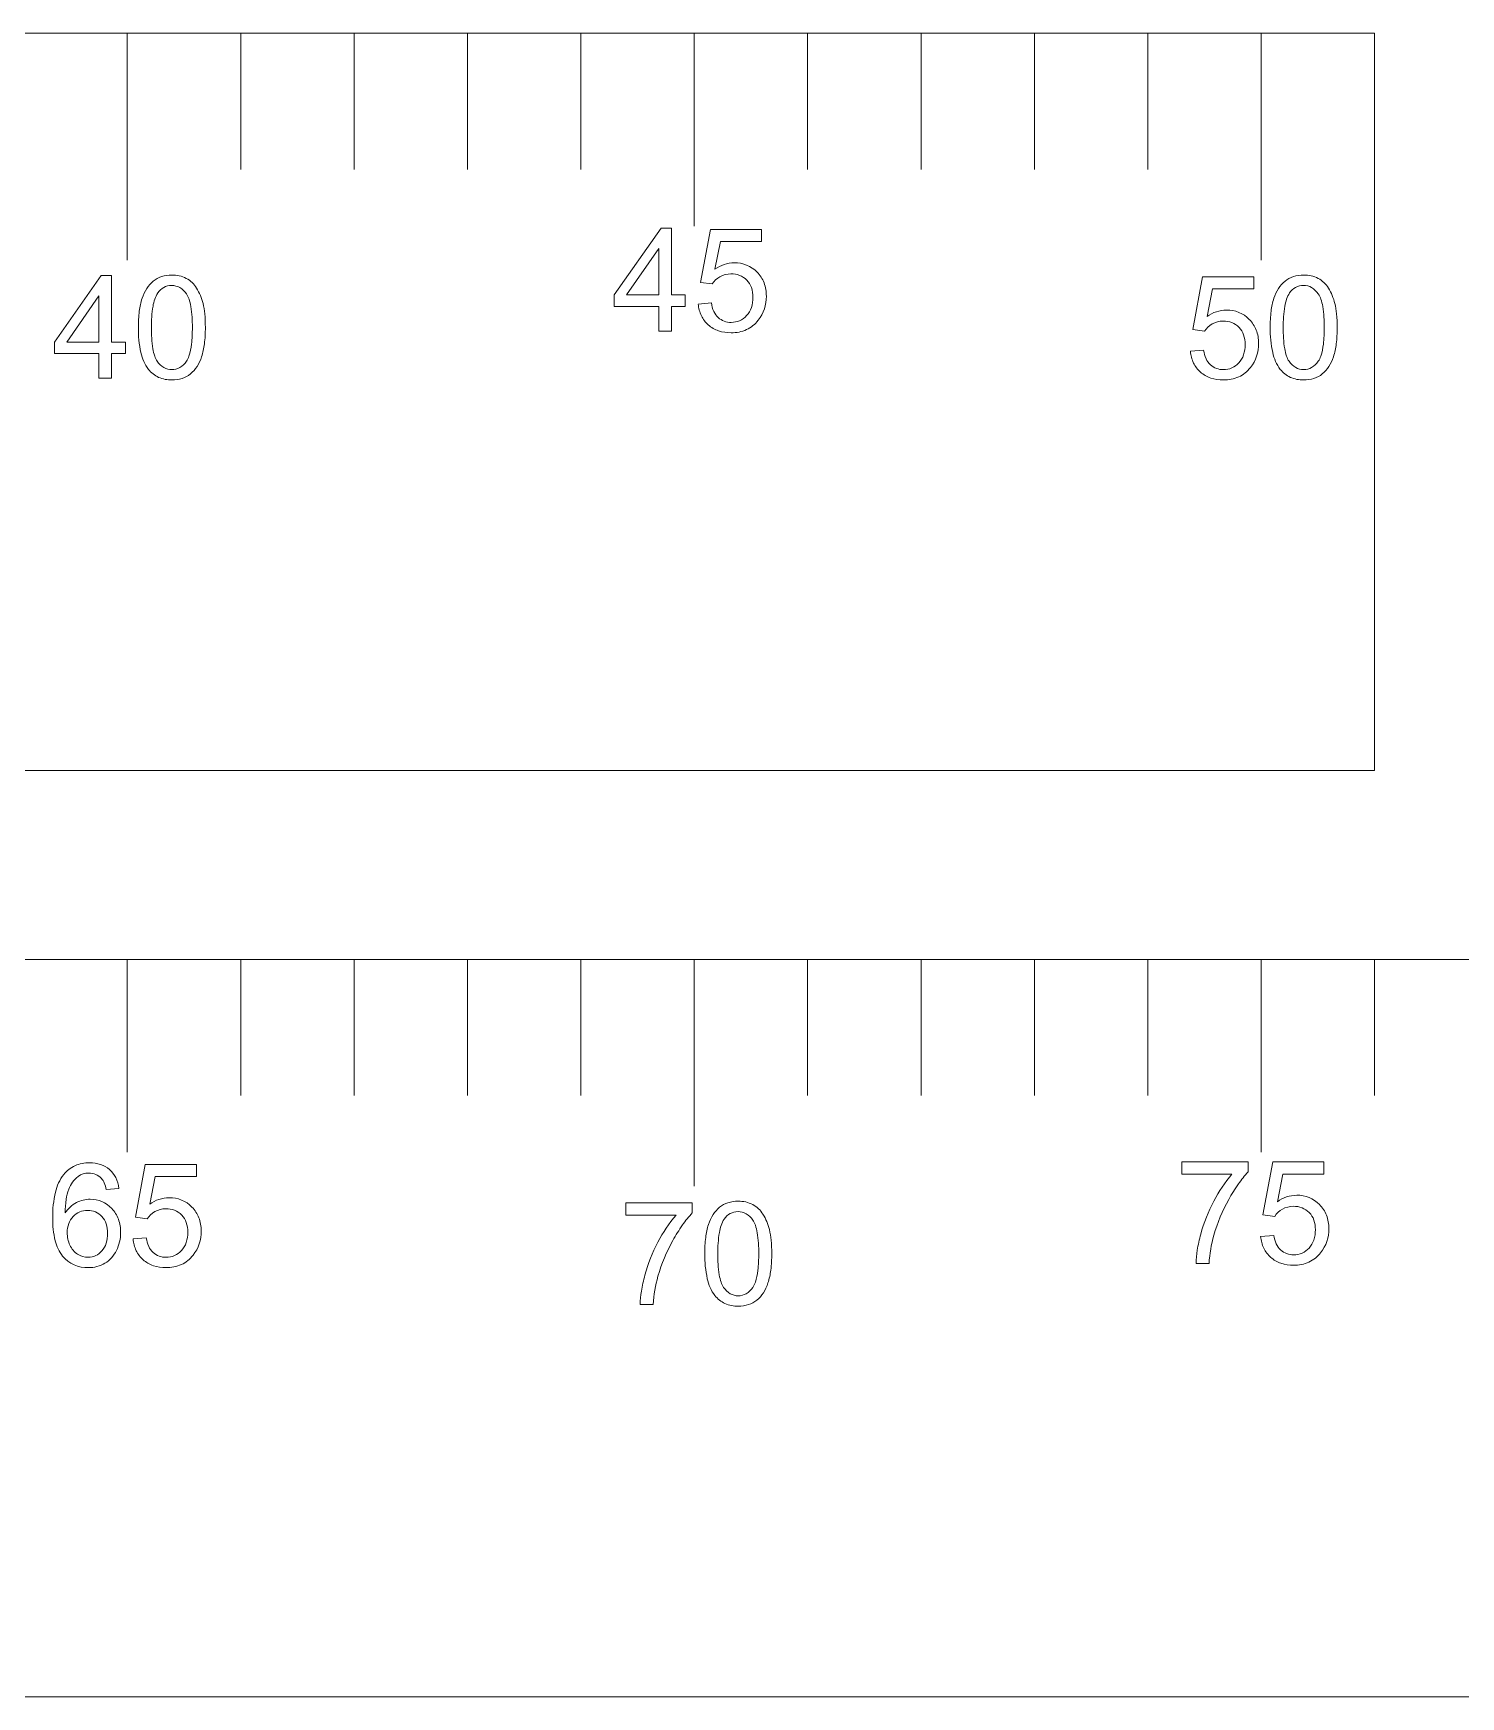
# Model space of a CAD drawing. Header units: centimetres. Extents: x -133 to 20, y 13 to 74.
# Drawn here: x -41.21 to -28.62, y 21.66 to 36.32 of the extents above; entities that cross this region are included whole.
import ezdxf

# ---------------------------------------------------------------- set-up
doc = ezdxf.new("R2010")
doc.units = ezdxf.units.CM
doc.header["$MEASUREMENT"] = 0
doc.layers.add('layer 1', color=7, linetype='Continuous')

msp = doc.modelspace()

# ---------------------------------------------------------------- linework, layer by layer
at = {"layer": 'layer 1', "color": 250, "lineweight": 9}
for points in [[(-29.38149, 29.82229), (-29.38149, 29.82229), (-29.38149, 36.32229), (-29.38149, 36.32229), (-29.38149, 36.32229), (-29.38149, 36.32229), (-80.38149, 36.32229), (-80.38149, 36.32229), (-80.38149, 36.32229), (-80.38149, 36.32229), (-80.38149, 29.82229), (-80.38149, 29.82229), (-80.38149, 29.82229), (-80.38149, 29.82229), (-29.38149, 29.82229), (-29.38149, 29.82229)], [(-4.38149, 21.65728), (-4.38149, 21.65728), (-4.38149, 28.15728), (-4.38149, 28.15728), (-4.38149, 28.15728), (-4.38149, 28.15728), (-105.38149, 28.15728), (-105.38149, 28.15728), (-105.38149, 28.15728), (-105.38149, 28.15728), (-105.38149, 21.65728), (-105.38149, 21.65728), (-105.38149, 21.65728), (-105.38149, 21.65728), (-4.38149, 21.65728), (-4.38149, 21.65728)]]:
    msp.add_open_spline(points, degree=3, knots=[0, 0, 0, 0, 0.2, 0.2, 0.2, 0.2, 0.4, 0.4, 0.4, 0.4, 0.6, 0.6, 0.6, 0.6, 1, 1, 1, 1], dxfattribs=at)
at = {"layer": 'layer 1', "color": 21, "lineweight": 9}
for points in [[(-40.38149, 36.32229), (-40.38149, 36.32229), (-40.38149, 34.32229), (-40.38149, 34.32229)], [(-39.38149, 36.32229), (-39.38149, 36.32229), (-39.38149, 35.12229), (-39.38149, 35.12229)], [(-38.38149, 36.32229), (-38.38149, 36.32229), (-38.38149, 35.12229), (-38.38149, 35.12229)], [(-37.38149, 36.32229), (-37.38149, 36.32229), (-37.38149, 35.12229), (-37.38149, 35.12229)], [(-36.38149, 36.32229), (-36.38149, 36.32229), (-36.38149, 35.12229), (-36.38149, 35.12229)], [(-35.38149, 36.32229), (-35.38149, 36.32229), (-35.38149, 34.62229), (-35.38149, 34.62229)], [(-34.38149, 36.32229), (-34.38149, 36.32229), (-34.38149, 35.12229), (-34.38149, 35.12229)], [(-33.38149, 36.32229), (-33.38149, 36.32229), (-33.38149, 35.12229), (-33.38149, 35.12229)], [(-32.38149, 36.32229), (-32.38149, 36.32229), (-32.38149, 35.12229), (-32.38149, 35.12229)], [(-31.38149, 36.32229), (-31.38149, 36.32229), (-31.38149, 35.12229), (-31.38149, 35.12229)], [(-30.38149, 36.32229), (-30.38149, 36.32229), (-30.38149, 34.32229), (-30.38149, 34.32229)], [(-29.38149, 36.32229), (-29.38149, 36.32229), (-29.38149, 35.12229), (-29.38149, 35.12229)], [(-40.38149, 28.15728), (-40.38149, 28.15728), (-40.38149, 26.45728), (-40.38149, 26.45728)], [(-39.38149, 28.15728), (-39.38149, 28.15728), (-39.38149, 26.95728), (-39.38149, 26.95728)], [(-38.38149, 28.15728), (-38.38149, 28.15728), (-38.38149, 26.95728), (-38.38149, 26.95728)], [(-37.38149, 28.15728), (-37.38149, 28.15728), (-37.38149, 26.95728), (-37.38149, 26.95728)], [(-36.38149, 28.15728), (-36.38149, 28.15728), (-36.38149, 26.95728), (-36.38149, 26.95728)], [(-35.38149, 28.15728), (-35.38149, 28.15728), (-35.38149, 26.15728), (-35.38149, 26.15728)], [(-34.38149, 28.15728), (-34.38149, 28.15728), (-34.38149, 26.95728), (-34.38149, 26.95728)], [(-33.38149, 28.15728), (-33.38149, 28.15728), (-33.38149, 26.95728), (-33.38149, 26.95728)], [(-32.38149, 28.15728), (-32.38149, 28.15728), (-32.38149, 26.95728), (-32.38149, 26.95728)], [(-31.38149, 28.15728), (-31.38149, 28.15728), (-31.38149, 26.95728), (-31.38149, 26.95728)], [(-30.38149, 28.15728), (-30.38149, 28.15728), (-30.38149, 26.45728), (-30.38149, 26.45728)], [(-29.38149, 28.15728), (-29.38149, 28.15728), (-29.38149, 26.95728), (-29.38149, 26.95728)]]:
    msp.add_open_spline(points, degree=3, dxfattribs=at)
at = {"layer": 'layer 1', "color": 242, "lineweight": 9}
for points in [[(-36.08712, 34.01652), (-36.08712, 34.01652), (-35.67406, 34.60365), (-35.67406, 34.60365)], [(-35.67406, 34.60365), (-35.67406, 34.60365), (-35.58289, 34.60365), (-35.58289, 34.60365)], [(-35.58289, 34.60365), (-35.58289, 34.60365), (-35.58289, 34.01652), (-35.58289, 34.01652)], [(-35.32662, 34.12635), (-35.32662, 34.12635), (-35.2389, 34.5919), (-35.2389, 34.5919)], [(-35.2389, 34.5919), (-35.2389, 34.5919), (-34.78854, 34.5919), (-34.78854, 34.5919)], [(-35.15048, 34.48553), (-35.15048, 34.48553), (-35.19884, 34.2417), (-35.19884, 34.2417)], [(-34.78854, 34.48553), (-34.78854, 34.48553), (-35.15048, 34.48553), (-35.15048, 34.48553)], [(-34.78854, 34.5919), (-34.78854, 34.5919), (-34.78854, 34.48553), (-34.78854, 34.48553)], [(-35.69409, 34.42544), (-35.69409, 34.42544), (-35.97799, 34.01652), (-35.97799, 34.01652)], [(-35.69409, 34.01652), (-35.69409, 34.01652), (-35.69409, 34.42544), (-35.69409, 34.42544)], [(-41.02437, 33.60002), (-41.02437, 33.60002), (-40.61131, 34.18715), (-40.61131, 34.18715)], [(-40.61131, 34.18715), (-40.61131, 34.18715), (-40.52013, 34.18715), (-40.52013, 34.18715)], [(-40.52013, 34.18715), (-40.52013, 34.18715), (-40.52013, 33.60002), (-40.52013, 33.60002)], [(-40.0797, 34.17722), (-40.10649, 34.16862), (-40.13147, 34.15512), (-40.15335, 34.13742)], [(-39.98895, 34.1906), (-40.01972, 34.19095), (-40.05034, 34.18643), (-40.0797, 34.17722)], [(-39.86116, 34.1609), (-39.90056, 34.18146), (-39.94453, 34.19168), (-39.98895, 34.1906)], [(-35.15532, 34.17608), (-35.18251, 34.16069), (-35.20552, 34.13887), (-35.22232, 34.11253)], [(-35.02822, 34.29903), (-35.0897, 34.29831), (-35.1494, 34.27825), (-35.19884, 34.2417)], [(-35.05792, 34.20095), (-35.09202, 34.20142), (-35.12562, 34.19283), (-35.15532, 34.17608)], [(-34.9177, 34.14569), (-34.95457, 34.18304), (-35.00549, 34.20311), (-35.05792, 34.20095)], [(-34.82791, 34.21614), (-34.88024, 34.27043), (-34.95283, 34.30047), (-35.02822, 34.29903)], [(-34.76635, 34.12237), (-34.78008, 34.15759), (-34.80106, 34.18954), (-34.82791, 34.21614)], [(-30.98559, 33.70986), (-30.98559, 33.70986), (-30.89787, 34.17542), (-30.89787, 34.17542)], [(-30.89787, 34.17542), (-30.89787, 34.17542), (-30.44751, 34.17542), (-30.44751, 34.17542)], [(-30.44751, 34.17542), (-30.44751, 34.17542), (-30.44751, 34.06904), (-30.44751, 34.06904)], [(-30.09756, 34.17723), (-30.12436, 34.16862), (-30.14933, 34.15513), (-30.17121, 34.13742)], [(-30.00682, 34.19061), (-30.03758, 34.19095), (-30.06821, 34.18644), (-30.09756, 34.17723)], [(-29.87903, 34.16091), (-29.91843, 34.18146), (-29.96239, 34.19168), (-30.00682, 34.19061)], [(-40.21042, 34.07266), (-40.2276, 34.04562), (-40.24137, 34.01656), (-40.25143, 33.98615)], [(-40.15335, 34.13742), (-40.17559, 34.1189), (-40.19484, 34.09705), (-40.21042, 34.07266)], [(-40.11259, 34.03381), (-40.13442, 33.99777), (-40.1488, 33.95772), (-40.1549, 33.91604)], [(-39.99033, 34.09874), (-40.03953, 34.09951), (-40.08568, 34.075), (-40.11259, 34.03381)], [(-39.91867, 34.08017), (-39.94049, 34.0926), (-39.96522, 34.09901), (-39.99033, 34.09874)], [(-39.86047, 34.02483), (-39.87556, 34.04733), (-39.89543, 34.06623), (-39.91867, 34.08017)], [(-39.77068, 34.07594), (-39.79275, 34.11181), (-39.82398, 34.14114), (-39.86116, 34.1609)], [(-39.83741, 33.97832), (-39.84293, 33.99481), (-39.85069, 34.01045), (-39.86047, 34.02483)], [(-39.71404, 33.94125), (-39.7257, 33.98885), (-39.74482, 34.03431), (-39.77068, 34.07594)], [(-35.22232, 34.11253), (-35.22232, 34.11253), (-35.32662, 34.12635), (-35.32662, 34.12635)], [(-34.8773, 34.08024), (-34.88593, 34.10469), (-34.89971, 34.12701), (-34.9177, 34.14569)], [(-34.86383, 33.99511), (-34.86337, 34.02405), (-34.86793, 34.05285), (-34.8773, 34.08024)], [(-34.74571, 34.00478), (-34.74519, 34.04492), (-34.75218, 34.08481), (-34.76635, 34.12237)], [(-30.80945, 34.06904), (-30.80945, 34.06904), (-30.85781, 33.82521), (-30.85781, 33.82521)], [(-30.44751, 34.06904), (-30.44751, 34.06904), (-30.80945, 34.06904), (-30.80945, 34.06904)], [(-30.22828, 34.07267), (-30.24546, 34.04563), (-30.25924, 34.01657), (-30.2693, 33.98615)], [(-30.17121, 34.13742), (-30.19345, 34.1189), (-30.2127, 34.09706), (-30.22828, 34.07267)], [(-30.13046, 34.03381), (-30.15228, 33.99777), (-30.16667, 33.95773), (-30.17277, 33.91604)], [(-30.0082, 34.09874), (-30.05739, 34.09952), (-30.10355, 34.07501), (-30.13046, 34.03381)], [(-29.93653, 34.08018), (-29.95835, 34.09261), (-29.98309, 34.09902), (-30.0082, 34.09874)], [(-29.87834, 34.02483), (-29.89343, 34.04734), (-29.9133, 34.06624), (-29.93653, 34.08018)], [(-29.78854, 34.07595), (-29.81061, 34.11181), (-29.84185, 34.14114), (-29.87903, 34.16091)], [(-29.85528, 33.97833), (-29.8608, 33.99481), (-29.86856, 34.01046), (-29.87834, 34.02483)], [(-29.7319, 33.94126), (-29.74357, 33.98886), (-29.76269, 34.03431), (-29.78854, 34.07595)], [(-40.63134, 34.00894), (-40.63134, 34.00894), (-40.91523, 33.60002), (-40.91523, 33.60002)], [(-40.63134, 33.60002), (-40.63134, 33.60002), (-40.63134, 34.00894), (-40.63134, 34.00894)], [(-40.25143, 33.98615), (-40.26338, 33.9491), (-40.27159, 33.91094), (-40.27595, 33.87226)], [(-40.1549, 33.91604), (-40.16533, 33.85385), (-40.17013, 33.79086), (-40.16923, 33.72781)], [(-39.82102, 33.91336), (-39.82469, 33.93543), (-39.83018, 33.95715), (-39.83741, 33.97832)], [(-39.80798, 33.72781), (-39.80706, 33.78992), (-39.81142, 33.85199), (-39.82101, 33.91335)], [(-39.6985, 33.84852), (-39.70122, 33.87979), (-39.70641, 33.9108), (-39.71404, 33.94125)], [(-36.08712, 33.91429), (-36.08712, 33.91429), (-36.08712, 34.01652), (-36.08712, 34.01652)], [(-35.69409, 33.91429), (-35.69409, 33.91429), (-36.08712, 33.91429), (-36.08712, 33.91429)], [(-35.97799, 34.01652), (-35.97799, 34.01652), (-35.69409, 34.01652), (-35.69409, 34.01652)], [(-35.69409, 33.6974), (-35.69409, 33.6974), (-35.69409, 33.91429), (-35.69409, 33.91429)], [(-35.58289, 34.01652), (-35.58289, 34.01652), (-35.46062, 34.01652), (-35.46062, 34.01652)], [(-35.46062, 33.91429), (-35.46062, 33.91429), (-35.58289, 33.91429), (-35.58289, 33.91429)], [(-35.58289, 33.91429), (-35.58289, 33.91429), (-35.58289, 33.6974), (-35.58289, 33.6974)], [(-35.46062, 34.01652), (-35.46062, 34.01652), (-35.46062, 33.91429), (-35.46062, 33.91429)], [(-35.34665, 33.93501), (-35.34665, 33.93501), (-35.22992, 33.94468), (-35.22992, 33.94468)], [(-35.34665, 33.93501), (-35.34353, 33.89912), (-35.33405, 33.86407), (-35.31868, 33.83149)], [(-35.22992, 33.94468), (-35.22654, 33.91895), (-35.2195, 33.89383), (-35.20902, 33.87008)], [(-34.91978, 33.83347), (-34.90099, 33.85374), (-34.88669, 33.87775), (-34.87781, 33.90393)], [(-34.87781, 33.90393), (-34.8681, 33.93333), (-34.86337, 33.96415), (-34.86383, 33.9951)], [(-34.81755, 33.79203), (-34.76939, 33.85232), (-34.74396, 33.92763), (-34.74571, 34.00477)], [(-30.68719, 33.88254), (-30.74867, 33.88182), (-30.80837, 33.86176), (-30.85781, 33.82521)], [(-30.48688, 33.79965), (-30.53922, 33.85394), (-30.6118, 33.88398), (-30.68719, 33.88254)], [(-30.2693, 33.98615), (-30.28124, 33.9491), (-30.28946, 33.91095), (-30.29382, 33.87227)], [(-30.17277, 33.91604), (-30.1832, 33.85386), (-30.188, 33.79086), (-30.1871, 33.72782)], [(-29.83888, 33.91337), (-29.84256, 33.93543), (-29.84804, 33.95716), (-29.85528, 33.97833)], [(-29.82584, 33.72782), (-29.82493, 33.78992), (-29.82929, 33.85199), (-29.83888, 33.91336)], [(-29.71636, 33.84852), (-29.71908, 33.8798), (-29.72428, 33.9108), (-29.7319, 33.94126)], [(-40.27595, 33.87226), (-40.28155, 33.82432), (-40.2842, 33.77608), (-40.2839, 33.72781)], [(-39.69332, 33.72781), (-39.69311, 33.7681), (-39.69484, 33.80838), (-39.6985, 33.84851)], [(-35.31868, 33.83149), (-35.3039, 33.80091), (-35.28311, 33.77363), (-35.25755, 33.75128)], [(-35.25755, 33.75128), (-35.23139, 33.72819), (-35.20089, 33.71055), (-35.16784, 33.69938)], [(-35.20902, 33.87008), (-35.19995, 33.84971), (-35.18686, 33.83138), (-35.17051, 33.81621)], [(-35.17051, 33.8162), (-35.13913, 33.78787), (-35.09813, 33.77255), (-35.05585, 33.77338)], [(-35.05585, 33.77338), (-35.0039, 33.77263), (-34.95421, 33.79457), (-34.91978, 33.83347)], [(-34.92064, 33.70966), (-34.88021, 33.72853), (-34.84487, 33.75676), (-34.81755, 33.79203)], [(-30.81429, 33.75959), (-30.84148, 33.74421), (-30.86449, 33.72239), (-30.88129, 33.69604)], [(-30.7169, 33.78446), (-30.75099, 33.78493), (-30.78459, 33.77635), (-30.81429, 33.75959)], [(-30.57668, 33.7292), (-30.61354, 33.76656), (-30.66446, 33.78662), (-30.7169, 33.78446)], [(-30.42532, 33.70589), (-30.43905, 33.7411), (-30.46003, 33.77305), (-30.48688, 33.79965)], [(-30.29382, 33.87227), (-30.29942, 33.82433), (-30.30207, 33.77608), (-30.30176, 33.72782)], [(-29.71118, 33.72782), (-29.71098, 33.76811), (-29.71271, 33.80839), (-29.71636, 33.84852)], [(-41.02437, 33.49779), (-41.02437, 33.49779), (-41.02437, 33.60002), (-41.02437, 33.60002)], [(-40.91523, 33.60002), (-40.91523, 33.60002), (-40.63134, 33.60002), (-40.63134, 33.60002)], [(-40.52013, 33.60002), (-40.52013, 33.60002), (-40.39787, 33.60002), (-40.39787, 33.60002)], [(-40.39787, 33.60002), (-40.39787, 33.60002), (-40.39787, 33.49779), (-40.39787, 33.49779)], [(-40.2839, 33.72781), (-40.28509, 33.6538), (-40.27761, 33.57991), (-40.26162, 33.50764)], [(-40.16923, 33.72781), (-40.17014, 33.66551), (-40.1658, 33.60324), (-40.15628, 33.54166)], [(-39.81548, 33.5812), (-39.81012, 33.62988), (-39.80762, 33.67883), (-39.80798, 33.7278)], [(-39.72647, 33.47016), (-39.7145, 33.50711), (-39.70617, 33.54514), (-39.7016, 33.5837)], [(-39.7016, 33.5837), (-39.69579, 33.63151), (-39.69302, 33.67964), (-39.69332, 33.7278)], [(-35.58289, 33.6974), (-35.58289, 33.6974), (-35.69409, 33.6974), (-35.69409, 33.6974)], [(-35.16784, 33.69938), (-35.13171, 33.68751), (-35.09387, 33.68171), (-35.05585, 33.6822)], [(-35.05585, 33.6822), (-35.00932, 33.6814), (-34.96317, 33.69077), (-34.92064, 33.70966)], [(-30.88129, 33.69604), (-30.88129, 33.69604), (-30.98559, 33.70986), (-30.98559, 33.70986)], [(-30.53627, 33.66375), (-30.5449, 33.6882), (-30.55868, 33.71052), (-30.57668, 33.7292)], [(-30.5228, 33.57862), (-30.52234, 33.60756), (-30.5269, 33.63636), (-30.53627, 33.66375)], [(-30.47652, 33.37554), (-30.42836, 33.43584), (-30.40293, 33.51114), (-30.40468, 33.58829)], [(-30.40468, 33.58829), (-30.40416, 33.62843), (-30.41116, 33.66832), (-30.42532, 33.70588)], [(-30.30176, 33.72782), (-30.30295, 33.65381), (-30.29548, 33.57991), (-30.27949, 33.50764)], [(-30.1871, 33.72782), (-30.188, 33.66551), (-30.18367, 33.60324), (-30.17415, 33.54166)], [(-29.83335, 33.5812), (-29.82799, 33.62988), (-29.82548, 33.67884), (-29.82584, 33.72781)], [(-29.74434, 33.47017), (-29.73236, 33.50712), (-29.72404, 33.54514), (-29.71947, 33.58371)], [(-29.71947, 33.58371), (-29.71365, 33.63152), (-29.71088, 33.67965), (-29.71118, 33.72781)], [(-40.63134, 33.49779), (-40.63134, 33.49779), (-41.02437, 33.49779), (-41.02437, 33.49779)], [(-40.63134, 33.2809), (-40.63134, 33.2809), (-40.63134, 33.49779), (-40.63134, 33.49779)], [(-40.39787, 33.49779), (-40.39787, 33.49779), (-40.52013, 33.49779), (-40.52013, 33.49779)], [(-40.52013, 33.49779), (-40.52013, 33.49779), (-40.52013, 33.2809), (-40.52013, 33.2809)], [(-40.26162, 33.50764), (-40.25029, 33.45385), (-40.2275, 33.40314), (-40.19479, 33.35896)], [(-40.15628, 33.54166), (-40.15264, 33.51958), (-40.14723, 33.49783), (-40.14009, 33.47662)], [(-40.14009, 33.47662), (-40.13467, 33.46016), (-40.12704, 33.44452), (-40.11743, 33.4301)], [(-39.86047, 33.43079), (-39.85083, 33.44506), (-39.84317, 33.46058), (-39.8377, 33.47691)], [(-39.8377, 33.47691), (-39.82654, 33.51077), (-39.81909, 33.54573), (-39.81548, 33.5812)], [(-39.76697, 33.38365), (-39.74982, 33.41064), (-39.73622, 33.43971), (-39.72647, 33.47016)], [(-31.00562, 33.51852), (-31.00562, 33.51852), (-30.88889, 33.52819), (-30.88889, 33.52819)], [(-31.00562, 33.51852), (-31.0025, 33.48263), (-30.99302, 33.44758), (-30.97765, 33.415)], [(-30.88889, 33.52819), (-30.88551, 33.50246), (-30.87847, 33.47734), (-30.86799, 33.45359)], [(-30.86799, 33.45359), (-30.85893, 33.43322), (-30.84583, 33.41489), (-30.82949, 33.39972)], [(-30.57875, 33.41699), (-30.55996, 33.43725), (-30.54566, 33.46126), (-30.53679, 33.48744)], [(-30.53679, 33.48744), (-30.52707, 33.51684), (-30.52235, 33.54766), (-30.5228, 33.57862)], [(-30.27949, 33.50764), (-30.26816, 33.45386), (-30.24536, 33.40314), (-30.21266, 33.35896)], [(-30.17415, 33.54166), (-30.17051, 33.51958), (-30.1651, 33.49783), (-30.15796, 33.47663)], [(-30.15796, 33.47663), (-30.15253, 33.46017), (-30.14491, 33.44452), (-30.13529, 33.43011)], [(-29.87834, 33.4308), (-29.8687, 33.44507), (-29.86104, 33.46059), (-29.85557, 33.47692)], [(-29.85557, 33.47692), (-29.84441, 33.51077), (-29.83696, 33.54574), (-29.83335, 33.5812)], [(-29.78483, 33.38366), (-29.76769, 33.41065), (-29.75408, 33.43972), (-29.74434, 33.47017)], [(-40.19479, 33.35896), (-40.17116, 33.32887), (-40.14067, 33.30489), (-40.10586, 33.28902)], [(-40.11743, 33.4301), (-40.10227, 33.40787), (-40.08248, 33.3892), (-40.05941, 33.37536)], [(-40.05941, 33.37536), (-40.03797, 33.36307), (-40.01366, 33.35669), (-39.98895, 33.35688)], [(-39.98895, 33.35688), (-39.96426, 33.35663), (-39.93994, 33.36295), (-39.9185, 33.37519)], [(-39.9185, 33.37519), (-39.89525, 33.38916), (-39.87542, 33.40816), (-39.86047, 33.43079)], [(-39.89795, 33.27909), (-39.87119, 33.2876), (-39.84628, 33.30111), (-39.82456, 33.31889)], [(-39.82456, 33.31889), (-39.80206, 33.3373), (-39.78263, 33.35916), (-39.76697, 33.38365)], [(-30.97765, 33.415), (-30.96287, 33.38443), (-30.94208, 33.35715), (-30.91652, 33.33479)], [(-30.91652, 33.33479), (-30.89036, 33.3117), (-30.85986, 33.29406), (-30.82681, 33.2829)], [(-30.82949, 33.39972), (-30.7981, 33.37138), (-30.7571, 33.35607), (-30.71482, 33.35689)], [(-30.71482, 33.35689), (-30.66288, 33.35614), (-30.61318, 33.37808), (-30.57875, 33.41699)], [(-30.71482, 33.26571), (-30.66829, 33.26491), (-30.62214, 33.27428), (-30.57961, 33.29317)], [(-30.57961, 33.29317), (-30.53918, 33.31204), (-30.50384, 33.34028), (-30.47652, 33.37554)], [(-30.21266, 33.35896), (-30.18903, 33.32888), (-30.15853, 33.30489), (-30.12372, 33.28903)], [(-30.13529, 33.43011), (-30.12014, 33.40788), (-30.10034, 33.3892), (-30.07727, 33.37537)], [(-30.07727, 33.37537), (-30.05584, 33.36307), (-30.03152, 33.3567), (-30.00682, 33.35689)], [(-30.00682, 33.35689), (-29.98212, 33.35664), (-29.95781, 33.36295), (-29.93636, 33.3752)], [(-29.93636, 33.3752), (-29.91311, 33.38916), (-29.89328, 33.40816), (-29.87834, 33.4308)], [(-29.91581, 33.2791), (-29.88905, 33.28761), (-29.86415, 33.30112), (-29.84242, 33.3189)], [(-29.84242, 33.3189), (-29.81993, 33.33731), (-29.80049, 33.35917), (-29.78483, 33.38366)], [(-40.52013, 33.2809), (-40.52013, 33.2809), (-40.63134, 33.2809), (-40.63134, 33.2809)], [(-40.10586, 33.28902), (-40.06901, 33.27297), (-40.02914, 33.26502), (-39.98895, 33.26571)], [(-39.98895, 33.26571), (-39.9581, 33.26537), (-39.92739, 33.26989), (-39.89795, 33.27909)], [(-30.82681, 33.2829), (-30.79068, 33.27103), (-30.75284, 33.26522), (-30.71482, 33.26571)], [(-30.12372, 33.28903), (-30.08687, 33.27298), (-30.047, 33.26503), (-30.00682, 33.26571)], [(-30.00682, 33.26571), (-29.97597, 33.26538), (-29.94526, 33.26989), (-29.91581, 33.2791)], [(-40.94281, 26.26064), (-40.97811, 26.21494), (-41.00293, 26.16202), (-41.01551, 26.10566)], [(-40.84325, 26.33869), (-40.88201, 26.32069), (-40.91608, 26.29398), (-40.94281, 26.26064)], [(-40.71417, 26.36494), (-40.75859, 26.36565), (-40.80264, 26.35669), (-40.84325, 26.33869)], [(-40.72108, 26.27376), (-40.75479, 26.27432), (-40.78776, 26.2639), (-40.81502, 26.24406)], [(-40.60987, 26.22541), (-40.63825, 26.25679), (-40.67878, 26.27441), (-40.72108, 26.27376)], [(-40.61687, 26.34992), (-40.64825, 26.36026), (-40.68113, 26.36534), (-40.71417, 26.36494)], [(-40.53873, 26.30485), (-40.56154, 26.32488), (-40.5881, 26.3402), (-40.61687, 26.34992)], [(-40.48416, 26.23336), (-40.49744, 26.26056), (-40.51599, 26.28486), (-40.53873, 26.30485)], [(-40.31078, 25.88419), (-40.31078, 25.88419), (-40.22306, 26.34974), (-40.22306, 26.34974)], [(-40.22306, 26.34974), (-40.22306, 26.34974), (-39.7727, 26.34974), (-39.7727, 26.34974)], [(-39.7727, 26.34974), (-39.7727, 26.34974), (-39.7727, 26.24337), (-39.7727, 26.24337)], [(-31.08243, 26.26451), (-31.08243, 26.26451), (-31.08243, 26.37158), (-31.08243, 26.37158)], [(-31.08243, 26.37158), (-31.08243, 26.37158), (-30.496, 26.37158), (-30.496, 26.37158)], [(-30.63898, 26.26451), (-30.63898, 26.26451), (-31.08243, 26.26451), (-31.08243, 26.26451)], [(-30.63898, 26.26451), (-30.70134, 26.19172), (-30.75512, 26.11199), (-30.79923, 26.0269)], [(-30.496, 26.28454), (-30.52744, 26.25116), (-30.55636, 26.21549), (-30.58251, 26.17783)], [(-30.496, 26.37158), (-30.496, 26.37158), (-30.496, 26.28454), (-30.496, 26.28454)], [(-30.36614, 25.90602), (-30.36614, 25.90602), (-30.27842, 26.37158), (-30.27842, 26.37158)], [(-30.27842, 26.37158), (-30.27842, 26.37158), (-29.82805, 26.37158), (-29.82805, 26.37158)], [(-30.19, 26.2652), (-30.19, 26.2652), (-30.23835, 26.02137), (-30.23835, 26.02137)], [(-29.82805, 26.2652), (-29.82805, 26.2652), (-30.19, 26.2652), (-30.19, 26.2652)], [(-29.82805, 26.37158), (-29.82805, 26.37158), (-29.82805, 26.2652), (-29.82805, 26.2652)], [(-41.01551, 26.10566), (-41.03273, 26.03125), (-41.04079, 25.95502), (-41.03951, 25.87866)], [(-40.89791, 26.13147), (-40.90906, 26.10297), (-40.91671, 26.07323), (-40.9207, 26.04288)], [(-40.81502, 26.24406), (-40.85242, 26.21481), (-40.88109, 26.17587), (-40.89791, 26.13147)], [(-40.58509, 26.18656), (-40.59119, 26.20077), (-40.59956, 26.21389), (-40.60987, 26.22541)], [(-40.56705, 26.13009), (-40.57113, 26.14948), (-40.57718, 26.1684), (-40.58509, 26.18656)], [(-40.45653, 26.13907), (-40.45653, 26.13907), (-40.56705, 26.13009), (-40.56705, 26.13009)], [(-40.45653, 26.13907), (-40.46059, 26.17178), (-40.46992, 26.20362), (-40.48416, 26.23336)], [(-40.13464, 26.24337), (-40.13464, 26.24337), (-40.183, 25.99954), (-40.183, 25.99954)], [(-39.7727, 26.24337), (-39.7727, 26.24337), (-40.13464, 26.24337), (-40.13464, 26.24337)], [(-30.58251, 26.17783), (-30.61343, 26.13344), (-30.64197, 26.08744), (-30.66799, 26.04002)], [(-40.9207, 26.04288), (-40.92625, 26.00289), (-40.92902, 25.96256), (-40.92899, 25.92218)], [(-40.83091, 26.01336), (-40.87108, 25.99216), (-40.90493, 25.9607), (-40.92899, 25.92218)], [(-40.70865, 26.04306), (-40.75117, 26.0429), (-40.79305, 26.03273), (-40.83091, 26.01336)], [(-40.51939, 25.96086), (-40.56775, 26.01415), (-40.63669, 26.04409), (-40.70865, 26.04306)], [(-40.46033, 25.86709), (-40.47331, 25.9021), (-40.49342, 25.93403), (-40.51938, 25.96086)], [(-40.01238, 26.05687), (-40.07386, 26.05615), (-40.13356, 26.03609), (-40.183, 25.99954)], [(-40.04209, 25.95879), (-40.07618, 25.95926), (-40.10978, 25.95068), (-40.13948, 25.93392)], [(-39.90187, 25.90353), (-39.93873, 25.94088), (-39.98965, 25.96095), (-40.04209, 25.95879)], [(-39.81207, 25.97398), (-39.86441, 26.02827), (-39.93699, 26.05831), (-40.01238, 26.05687)], [(-39.75051, 25.88022), (-39.76424, 25.91543), (-39.78522, 25.94738), (-39.81207, 25.97398)], [(-35.98497, 25.90333), (-35.98497, 25.90333), (-35.98497, 26.0104), (-35.98497, 26.0104)], [(-35.98497, 26.0104), (-35.98497, 26.0104), (-35.39853, 26.0104), (-35.39853, 26.0104)], [(-35.39853, 26.0104), (-35.39853, 26.0104), (-35.39853, 25.92336), (-35.39853, 25.92336)], [(-35.15816, 25.97241), (-35.1804, 25.95389), (-35.19965, 25.93204), (-35.21523, 25.90765)], [(-35.08451, 26.01221), (-35.1113, 26.00361), (-35.13627, 25.99011), (-35.15816, 25.97241)], [(-34.99376, 26.02559), (-35.02452, 26.02594), (-35.05515, 26.02142), (-35.08451, 26.01221)], [(-34.86597, 25.99589), (-34.90537, 26.01645), (-34.94934, 26.02667), (-34.99376, 26.02559)], [(-34.77549, 25.91093), (-34.79755, 25.9468), (-34.82879, 25.97613), (-34.86597, 25.99589)], [(-30.79923, 26.0269), (-30.8486, 25.93418), (-30.8873, 25.83616), (-30.91458, 25.73472)], [(-30.66799, 26.04002), (-30.72358, 25.94061), (-30.76762, 25.83516), (-30.79923, 25.72574)], [(-30.06774, 26.0787), (-30.12922, 26.07798), (-30.18891, 26.05793), (-30.23835, 26.02137)], [(-30.09744, 25.98062), (-30.13153, 25.98109), (-30.16514, 25.97251), (-30.19484, 25.95575)], [(-29.95722, 25.92536), (-29.99409, 25.96272), (-30.045, 25.98278), (-30.09744, 25.98062)], [(-29.86743, 25.99582), (-29.91976, 26.0501), (-29.99235, 26.08014), (-30.06774, 26.0787)], [(-29.80586, 25.90205), (-29.8196, 25.93727), (-29.84057, 25.96921), (-29.86743, 25.99582)], [(-41.03951, 25.87866), (-41.04066, 25.81088), (-41.03323, 25.74323), (-41.01741, 25.67731)], [(-40.89843, 25.82815), (-40.90759, 25.80271), (-40.91209, 25.77584), (-40.91172, 25.7488)], [(-40.85923, 25.8904), (-40.87645, 25.87258), (-40.8898, 25.85138), (-40.89843, 25.82815)], [(-40.73144, 25.94497), (-40.77984, 25.94571), (-40.82629, 25.92587), (-40.85923, 25.8904)], [(-40.60573, 25.8904), (-40.63763, 25.92611), (-40.68357, 25.94605), (-40.73144, 25.94497)], [(-40.56782, 25.82634), (-40.57567, 25.85019), (-40.5886, 25.87205), (-40.60573, 25.8904)], [(-40.5553, 25.74259), (-40.55488, 25.771), (-40.55911, 25.79929), (-40.56782, 25.82634)], [(-40.44064, 25.74949), (-40.44011, 25.78955), (-40.44678, 25.82939), (-40.46033, 25.86709)], [(-40.20648, 25.87037), (-40.20648, 25.87037), (-40.31078, 25.88419), (-40.31078, 25.88419)], [(-40.13948, 25.93392), (-40.16667, 25.91853), (-40.18968, 25.89671), (-40.20648, 25.87037)], [(-39.86146, 25.83808), (-39.87009, 25.86253), (-39.88387, 25.88485), (-39.90187, 25.90353)], [(-39.84799, 25.75295), (-39.84753, 25.78189), (-39.85209, 25.81069), (-39.86146, 25.83808)], [(-39.72987, 25.76262), (-39.72935, 25.80276), (-39.73635, 25.84265), (-39.75051, 25.88021)], [(-35.54152, 25.90333), (-35.54152, 25.90333), (-35.98497, 25.90333), (-35.98497, 25.90333)], [(-35.54152, 25.90333), (-35.60388, 25.83054), (-35.65765, 25.75081), (-35.70177, 25.66572)], [(-35.48505, 25.81665), (-35.51597, 25.77226), (-35.5445, 25.72626), (-35.57053, 25.67884)], [(-35.39853, 25.92336), (-35.42997, 25.88998), (-35.45889, 25.85431), (-35.48505, 25.81665)], [(-35.25624, 25.82114), (-35.26819, 25.78409), (-35.2764, 25.74593), (-35.28076, 25.70725)], [(-35.21523, 25.90765), (-35.2324, 25.88061), (-35.24618, 25.85155), (-35.25624, 25.82114)], [(-35.1174, 25.8688), (-35.13922, 25.83276), (-35.15361, 25.79271), (-35.15971, 25.75103)], [(-34.99514, 25.93373), (-35.04434, 25.9345), (-35.09049, 25.90999), (-35.1174, 25.8688)], [(-34.92348, 25.91516), (-34.9453, 25.92759), (-34.97003, 25.934), (-34.99514, 25.93373)], [(-34.86528, 25.85982), (-34.88037, 25.88232), (-34.90024, 25.90122), (-34.92348, 25.91516)], [(-34.84222, 25.81331), (-34.84774, 25.8298), (-34.8555, 25.84544), (-34.86528, 25.85982)], [(-34.82582, 25.74835), (-34.8295, 25.77042), (-34.83499, 25.79214), (-34.84222, 25.81331)], [(-34.71885, 25.77624), (-34.73051, 25.82384), (-34.74963, 25.8693), (-34.77549, 25.91093)], [(-30.26184, 25.89221), (-30.26184, 25.89221), (-30.36614, 25.90602), (-30.36614, 25.90602)], [(-30.19484, 25.95575), (-30.22203, 25.94037), (-30.24504, 25.91855), (-30.26184, 25.89221)], [(-29.91681, 25.85991), (-29.92545, 25.88437), (-29.93923, 25.90668), (-29.95722, 25.92536)], [(-29.90334, 25.77478), (-29.90289, 25.80372), (-29.90745, 25.83252), (-29.91681, 25.85991)], [(-29.78523, 25.78445), (-29.7847, 25.82459), (-29.7917, 25.86448), (-29.80586, 25.90205)], [(-41.01741, 25.67731), (-41.00604, 25.62791), (-40.9836, 25.58174), (-40.95179, 25.54227)], [(-40.91172, 25.7488), (-40.91204, 25.71062), (-40.90378, 25.67285), (-40.88755, 25.63828)], [(-40.56817, 25.6546), (-40.55921, 25.68306), (-40.55487, 25.71276), (-40.5553, 25.74258)], [(-40.47794, 25.59062), (-40.45305, 25.63986), (-40.44027, 25.69432), (-40.44064, 25.74949)], [(-40.33081, 25.69285), (-40.33081, 25.69285), (-40.21408, 25.70252), (-40.21408, 25.70252)], [(-40.33081, 25.69285), (-40.32769, 25.65696), (-40.31821, 25.62191), (-40.30284, 25.58933)], [(-40.21408, 25.70252), (-40.2107, 25.67679), (-40.20366, 25.65167), (-40.19318, 25.62792)], [(-39.86198, 25.66177), (-39.85226, 25.69117), (-39.84754, 25.72199), (-39.84799, 25.75295)], [(-39.80171, 25.54987), (-39.75355, 25.61016), (-39.72812, 25.68547), (-39.72987, 25.76262)], [(-35.70177, 25.66572), (-35.75113, 25.573), (-35.78983, 25.47498), (-35.81712, 25.37354)], [(-35.57053, 25.67884), (-35.62612, 25.57943), (-35.67015, 25.47398), (-35.70177, 25.36456)], [(-35.28076, 25.70725), (-35.28636, 25.65931), (-35.28901, 25.61107), (-35.28871, 25.5628)], [(-35.15971, 25.75103), (-35.17014, 25.68884), (-35.17494, 25.62585), (-35.17404, 25.5628)], [(-34.81279, 25.5628), (-34.81187, 25.62491), (-34.81623, 25.68698), (-34.82582, 25.74834)], [(-34.7033, 25.68351), (-34.70603, 25.71478), (-34.71122, 25.74579), (-34.71885, 25.77624)], [(-34.69812, 25.5628), (-34.69792, 25.60309), (-34.69965, 25.64337), (-34.7033, 25.6835)], [(-30.91458, 25.73472), (-30.92713, 25.68852), (-30.93733, 25.64172), (-30.94515, 25.5945)], [(-30.79923, 25.72574), (-30.82211, 25.64459), (-30.83623, 25.56123), (-30.84137, 25.47707)], [(-30.38617, 25.71469), (-30.38617, 25.71469), (-30.26944, 25.72436), (-30.26944, 25.72436)], [(-30.38617, 25.71469), (-30.38304, 25.67879), (-30.37357, 25.64374), (-30.3582, 25.61116)], [(-30.26944, 25.72436), (-30.26605, 25.69862), (-30.25902, 25.6735), (-30.24854, 25.64976)], [(-29.95929, 25.61315), (-29.9405, 25.63342), (-29.9262, 25.65742), (-29.91733, 25.6836)], [(-29.91733, 25.6836), (-29.90762, 25.713), (-29.90289, 25.74382), (-29.90334, 25.77478)], [(-29.85707, 25.5717), (-29.80891, 25.632), (-29.78348, 25.7073), (-29.78523, 25.78445)], [(-40.95179, 25.54227), (-40.89595, 25.47525), (-40.81243, 25.43756), (-40.72522, 25.44004)], [(-40.88755, 25.63828), (-40.87321, 25.60559), (-40.8497, 25.57776), (-40.81986, 25.55816)], [(-40.81986, 25.55816), (-40.79217, 25.54062), (-40.76008, 25.53128), (-40.7273, 25.53122)], [(-40.7273, 25.53122), (-40.68055, 25.53104), (-40.63619, 25.55183), (-40.60642, 25.58786)], [(-40.60642, 25.58786), (-40.58911, 25.60717), (-40.57608, 25.62991), (-40.56817, 25.6546)], [(-40.57879, 25.47872), (-40.53521, 25.50567), (-40.50023, 25.54449), (-40.47794, 25.59062)], [(-40.30284, 25.58933), (-40.28806, 25.55876), (-40.26727, 25.53148), (-40.24171, 25.50912)], [(-40.19318, 25.62792), (-40.18412, 25.60755), (-40.17102, 25.58922), (-40.15468, 25.57405)], [(-40.15468, 25.57405), (-40.12329, 25.54571), (-40.08229, 25.5304), (-40.04001, 25.53122)], [(-40.04001, 25.53122), (-39.98807, 25.53047), (-39.93837, 25.55241), (-39.90394, 25.59131)], [(-39.9048, 25.4675), (-39.86437, 25.48637), (-39.82903, 25.51461), (-39.80171, 25.54987)], [(-39.90394, 25.59131), (-39.88515, 25.61158), (-39.87085, 25.63559), (-39.86198, 25.66177)], [(-35.28871, 25.5628), (-35.2899, 25.48879), (-35.28242, 25.4149), (-35.26643, 25.34263)], [(-35.17404, 25.5628), (-35.17495, 25.5005), (-35.17061, 25.43823), (-35.16109, 25.37665)], [(-34.82029, 25.41619), (-34.81493, 25.46487), (-34.81243, 25.51382), (-34.81279, 25.56279)], [(-34.70641, 25.41869), (-34.7006, 25.4665), (-34.69783, 25.51463), (-34.69812, 25.56279)], [(-30.94515, 25.5945), (-30.95168, 25.55568), (-30.95531, 25.51643), (-30.95603, 25.47707)], [(-30.3582, 25.61116), (-30.34342, 25.58059), (-30.32262, 25.55331), (-30.29707, 25.53095)], [(-30.29707, 25.53095), (-30.2709, 25.50787), (-30.24041, 25.49023), (-30.20736, 25.47906)], [(-30.24854, 25.64976), (-30.23947, 25.62938), (-30.22637, 25.61106), (-30.21003, 25.59588)], [(-30.21003, 25.59588), (-30.17865, 25.56754), (-30.13765, 25.55223), (-30.09537, 25.55305)], [(-30.09537, 25.55305), (-30.04342, 25.5523), (-29.99373, 25.57425), (-29.95929, 25.61315)], [(-29.96016, 25.48933), (-29.91973, 25.5082), (-29.88439, 25.53644), (-29.85707, 25.5717)], [(-40.72522, 25.44004), (-40.67378, 25.4392), (-40.62311, 25.45259), (-40.57879, 25.47872)], [(-40.24171, 25.50912), (-40.21555, 25.48603), (-40.18505, 25.46839), (-40.152, 25.45723)], [(-40.152, 25.45723), (-40.11587, 25.44536), (-40.07803, 25.43955), (-40.04001, 25.44004)], [(-40.04001, 25.44004), (-39.99348, 25.43924), (-39.94733, 25.44861), (-39.9048, 25.4675)], [(-35.81712, 25.37354), (-35.82967, 25.32734), (-35.83987, 25.28054), (-35.84768, 25.23332)], [(-35.16109, 25.37665), (-35.15745, 25.35457), (-35.15204, 25.33282), (-35.1449, 25.31161)], [(-34.84251, 25.3119), (-34.83135, 25.34576), (-34.8239, 25.38072), (-34.82029, 25.41619)], [(-34.73128, 25.30515), (-34.71931, 25.3421), (-34.71098, 25.38013), (-34.70641, 25.41869)], [(-30.84137, 25.47707), (-30.84137, 25.47707), (-30.95603, 25.47707), (-30.95603, 25.47707)], [(-30.20736, 25.47906), (-30.17123, 25.46719), (-30.13339, 25.46138), (-30.09537, 25.46188)], [(-30.09537, 25.46188), (-30.04884, 25.46107), (-30.00269, 25.47044), (-29.96016, 25.48933)], [(-35.84768, 25.23332), (-35.85421, 25.1945), (-35.85785, 25.15525), (-35.85856, 25.11589)], [(-35.70177, 25.36456), (-35.72464, 25.28341), (-35.73877, 25.20005), (-35.7439, 25.11589)], [(-35.26643, 25.34263), (-35.2551, 25.28884), (-35.2323, 25.23813), (-35.1996, 25.19395)], [(-35.1449, 25.31161), (-35.13947, 25.29515), (-35.13185, 25.27951), (-35.12224, 25.26509)], [(-35.12224, 25.26509), (-35.10708, 25.24286), (-35.08729, 25.22419), (-35.06422, 25.21035)], [(-34.9233, 25.21018), (-34.90005, 25.22415), (-34.88023, 25.24315), (-34.86528, 25.26578)], [(-34.86528, 25.26578), (-34.85564, 25.28005), (-34.84798, 25.29557), (-34.84251, 25.3119)], [(-34.77177, 25.21864), (-34.75463, 25.24563), (-34.74102, 25.2747), (-34.73128, 25.30515)], [(-35.7439, 25.11589), (-35.7439, 25.11589), (-35.85856, 25.11589), (-35.85856, 25.11589)], [(-35.1996, 25.19395), (-35.17597, 25.16386), (-35.14548, 25.13988), (-35.11067, 25.12401)], [(-35.11067, 25.12401), (-35.07381, 25.10796), (-35.03395, 25.10001), (-34.99376, 25.1007)], [(-35.06422, 25.21035), (-35.04278, 25.19806), (-35.01847, 25.19168), (-34.99376, 25.19187)], [(-34.99376, 25.19187), (-34.96907, 25.19162), (-34.94475, 25.19794), (-34.9233, 25.21018)], [(-34.99376, 25.1007), (-34.96291, 25.10036), (-34.9322, 25.10488), (-34.90276, 25.11408)], [(-34.90276, 25.11408), (-34.876, 25.12259), (-34.85109, 25.1361), (-34.82936, 25.15388)], [(-34.82936, 25.15388), (-34.80687, 25.17229), (-34.78743, 25.19415), (-34.77177, 25.21864)]]:
    msp.add_open_spline(points, degree=3, dxfattribs=at)

doc.saveas('drawing.dxf')
